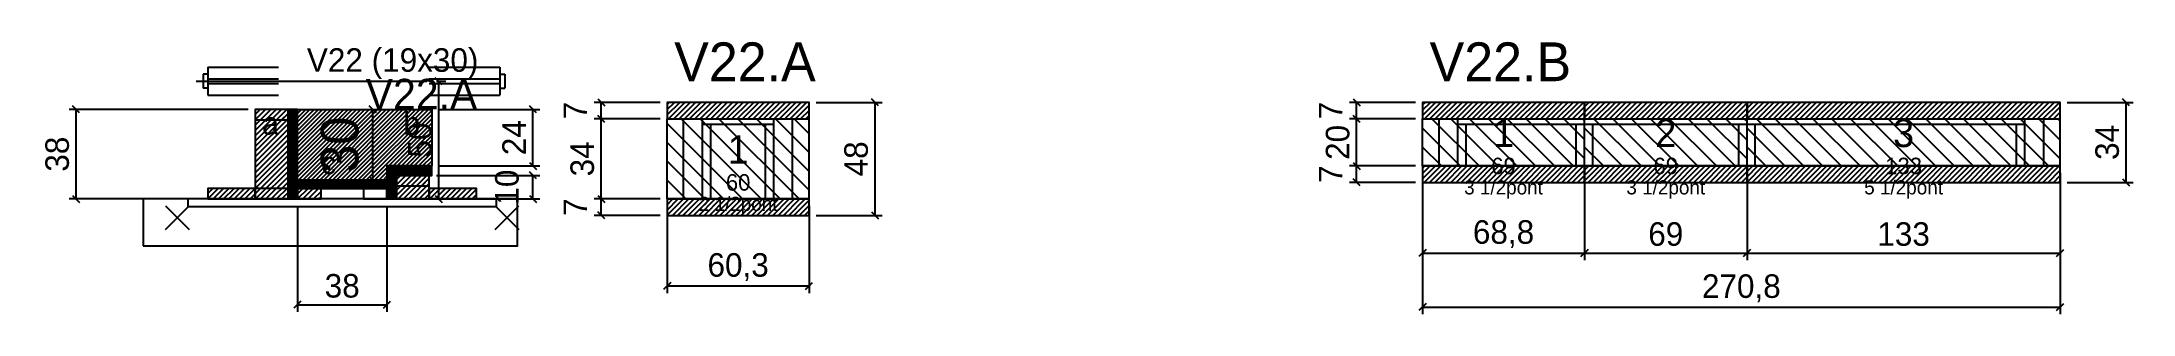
# Model space of a CAD drawing. Extents: x -69 to 820, y -83 to 33.
import ezdxf
from ezdxf.enums import TextEntityAlignment as Align

# ---------------------------------------------------------------- set-up
doc = ezdxf.new("R2010")
doc.units = 0
for name, color, linetype in [('5', 5, 'Continuous'), ('barrote', 126, 'Continuous'), ('CONCRETO', 251, 'Continuous'), ('COTA', 241, 'Continuous'), ('Cota Seção (2x)', 241, 'Continuous'), ('detalhes', 7, 'Continuous'), ('Hachura', 251, 'Continuous'), ('Madeira', 126, 'Continuous'), ('NOMENCLATURA', 7, 'Continuous'), ('Painéis', 200, 'Continuous'), ('presilha', 224, 'Continuous'), ('Reaproveitamento', 30, 'Continuous'), ('SARR_2.2x7', 40, 'Continuous'), ('SARR_3.5x7', 81, 'Continuous'), ('SCO-___-LAJ', 224, 'Continuous'), ('TENSOR', 224, 'Continuous'), ('texto', 7, 'Continuous'), ('Texto Seção', 7, 'Continuous')]:
    doc.layers.add(name, color=color, linetype=linetype)
doc.dimstyles.new('PAINEL', dxfattribs={"dimtxt": 10, "dimasz": 3, "dimexe": 3, "dimexo": 3, "dimgap": 3, "dimtad": 1, "dimblk": 'OBLIQUE', "dimblk1": 'OBLIQUE', "dimcen": 2.5, "dimclrd": 4, "dimclre": 4, "dimclrt": 240, "dimazin": 3, "dimtfac": 1, "dimtmove": 0, "dimatfit": 3})
doc.dimstyles.new('SECAO2X', dxfattribs={"dimtxt": 16, "dimasz": 3, "dimexe": 3, "dimexo": 3, "dimgap": 3, "dimtad": 1, "dimblk": 'OBLIQUE', "dimblk1": 'OBLIQUE', "dimcen": 2.5, "dimclrd": 4, "dimclre": 4, "dimclrt": 240, "dimazin": 3, "dimtfac": 1, "dimtmove": 0, "dimatfit": 3})

# ---------------------------------------------------------------- blocks, each defined once
blk = doc.blocks.new('_OBLIQUE')
at = {"color": 0, "linetype": 'BYBLOCK'}
blk.add_line((-0.5, -0.5), (0.5, 0.5), dxfattribs=at)

msp = doc.modelspace()

# ---------------------------------------------------------------- hatches: boundary and pattern name
at = {"layer": 'COTA'}
h = msp.add_hatch(dxfattribs=at)
h.set_pattern_fill('ANSI31', scale=0.4)
h.paths.add_polyline_path([(40, -26), (40, 4), (97, 4), (97, -20), (78, -20), (78, -26)])
h = msp.add_hatch(dxfattribs=at)
h.set_pattern_fill('ANSI31', scale=0.5)
h.paths.add_polyline_path([(197, 0), (257.3, 0), (257.3, 7), (197, 7)])
h = msp.add_hatch(dxfattribs=at)
h.set_pattern_fill('ANSI31', scale=0.5)
h.paths.add_polyline_path([(517.8, 0), (586.6, 0), (586.6, 7), (517.8, 7)])
h = msp.add_hatch(dxfattribs=at)
h.set_pattern_fill('ANSI31', scale=0.5)
h.paths.add_polyline_path([(586.6, 0), (655.6, 0), (655.6, 7), (586.6, 7)])
h = msp.add_hatch(dxfattribs=at)
h.set_pattern_fill('ANSI31', scale=0.5)
h.paths.add_polyline_path([(655.6, 0), (788.6, 0), (788.6, 7), (655.6, 7)])
h = msp.add_hatch(dxfattribs=at)
h.set_pattern_fill('ANSI31', scale=0.5)
h.paths.add_polyline_path([(517.8, -27), (586.6, -27), (586.6, -20), (517.8, -20)])
h = msp.add_hatch(dxfattribs=at)
h.set_pattern_fill('ANSI31', scale=0.5)
h.paths.add_polyline_path([(586.6, -27), (655.6, -27), (655.6, -20), (586.6, -20)])
h = msp.add_hatch(dxfattribs=at)
h.set_pattern_fill('ANSI31', scale=0.5)
h.paths.add_polyline_path([(655.6, -27), (788.6, -27), (788.6, -20), (655.6, -20)])
h = msp.add_hatch(dxfattribs=at)
h.set_pattern_fill('ANSI31', scale=0.5)
h.paths.add_polyline_path([(197, -41), (257.3, -41), (257.3, -34), (197, -34)])
at = {"layer": 'Hachura'}
h = msp.add_hatch(dxfattribs=at)
h.set_pattern_fill('ANSI31', scale=0.5)
h.paths.add_polyline_path([(22, -34), (36, -34), (36, 4), (22, 4)])
h = msp.add_hatch(dxfattribs=at)
h.set_pattern_fill('ANSI31', scale=0.5)
h.paths.add_polyline_path([(22, -0.4), (36, -0.4), (36, 4), (22, 4)])
h = msp.add_hatch(dxfattribs=at)
h.set_pattern_fill('SOLID')
h.paths.add_polyline_path([(36, -34), (40, -34), (40, 4), (36, 4)])
h = msp.add_hatch(dxfattribs=at)
h.set_pattern_fill('SOLID')
h.paths.add_polyline_path([(40, -29.6), (78, -29.6), (78, -26), (40, -26)])
h = msp.add_hatch(dxfattribs=at)
h.set_pattern_fill('SOLID')
h.paths.add_polyline_path([(78, -24), (97, -24), (97, -20), (78, -20)])
h = msp.add_hatch(dxfattribs=at)
h.set_pattern_fill('SOLID')
h.paths.add_polyline_path([(78, -34), (82, -34), (82, -24), (78, -24)])
h = msp.add_hatch(dxfattribs=at)
h.set_pattern_fill('ANSI31', scale=0.5)
h.paths.add_polyline_path([(82, -34), (96, -34), (96, -24), (82, -24)])
h = msp.add_hatch(dxfattribs=at)
h.set_pattern_fill('ANSI31', scale=0.5)
h.paths.add_polyline_path([(82, -28.4), (96, -28.4), (96, -24), (82, -24)])
h = msp.add_hatch(dxfattribs=at)
h.set_pattern_fill('ANSI31', scale=0.5)
h.paths.add_polyline_path([(2, -34), (22, -34), (22, -29.6), (2, -29.6)])
h = msp.add_hatch(dxfattribs=at)
h.set_pattern_fill('ANSI31', scale=0.5)
h.paths.add_polyline_path([(40, -34), (50, -34), (50, -29.6), (40, -29.6)])
h = msp.add_hatch(dxfattribs=at)
h.set_pattern_fill('ANSI31', scale=0.5)
h.paths.add_polyline_path([(96, -34), (116, -34), (116, -29.6), (96, -29.6)])

# ---------------------------------------------------------------- linework, layer by layer
for p, q in [((0, 19), (0, 13)), ((2, 19), (0, 19)), ((2, 22), (32, 22)), ((2, 22), (2, 10)), ((96, 22), (126, 22)), ((126, 22), (126, 10)), ((126, 19), (128, 19)), ((128, 19), (128, 13)), ((2, 13), (0, 13)), ((2, 17), (32, 17)), ((2, 15), (32, 15)), ((2, 10), (32, 10)), ((96, 17), (126, 17)), ((96, 15), (126, 15)), ((96, 10), (126, 10)), ((126, 13), (128, 13))]:
    msp.add_line(p, q)
at = {"layer": 'barrote'}
msp.add_lwpolyline([(-25.5, -54), (133.5, -54), (133.5, -34), (-25.5, -34)], close=True, dxfattribs=at)
at = {"layer": 'CONCRETO'}
msp.add_lwpolyline([(40, -26), (40, 4), (97, 4), (97, -20), (78, -20), (78, -26)], close=True, dxfattribs=at)
at = {"layer": 'Madeira'}
for points in [[(22, -34), (36, -34), (36, 4), (22, 4)], [(22, -0.4), (36, -0.4), (36, 4), (22, 4)], [(82, -34), (96, -34), (96, -24), (82, -24)], [(82, -28.4), (96, -28.4), (96, -24), (82, -24)], [(2, -34), (22, -34), (22, -29.6), (2, -29.6)], [(22, -34), (36, -34), (36, -29.6), (22, -29.6)], [(40, -34), (50, -34), (50, -29.6), (40, -29.6)], [(68, -34), (78, -34), (78, -29.6), (68, -29.6)], [(96, -34), (116, -34), (116, -29.6), (96, -29.6)]]:
    msp.add_lwpolyline(points, close=True, dxfattribs=at)
at = {"layer": 'Painéis'}
for p, q in [((197, 0), (257.3, 0)), ((197, -34), (197, 0)), ((257.3, -34), (257.3, 0)), ((517.8, 0), (586.6, 0)), ((517.8, -20), (517.8, 0)), ((586.6, -20), (586.6, 0)), ((586.6, -20), (586.6, 0)), ((586.6, 0), (655.6, 0)), ((586.6, -20), (586.6, 0)), ((655.6, -20), (655.6, 0)), ((655.6, -20), (655.6, 0)), ((655.6, 0), (788.6, 0)), ((655.6, -20), (655.6, 0)), ((788.6, -20), (788.6, 0)), ((517.8, -20), (586.6, -20)), ((586.6, -20), (655.6, -20)), ((655.6, -20), (788.6, -20)), ((197, -34), (257.3, -34))]:
    msp.add_line(p, q, dxfattribs=at)
for points in [[(36, -34), (40, -34), (40, 4), (36, 4)], [(40, -29.6), (78, -29.6), (78, -26), (40, -26)], [(78, -24), (97, -24), (97, -20), (78, -20)], [(78, -34), (82, -34), (82, -24), (78, -24)]]:
    msp.add_lwpolyline(points, close=True, dxfattribs=at)
at = {"layer": 'presilha'}
for p, q in [((-16, -47), (-6, -37)), ((-16, -37), (-6, -47)), ((124, -47), (134, -37)), ((124, -37), (134, -47))]:
    msp.add_line(p, q, dxfattribs=at)
at = {"layer": 'Reaproveitamento', "color": 30}
for p, q in [((237, -34), (203, 0)), ((245, -34), (211, 0)), ((253, -34), (219, 0)), ((257.3, -30.3), (227, 0)), ((257.3, -22.3), (235, 0)), ((257.3, -14.3), (243, 0)), ((257.3, -6.3), (251, 0)), ((541.8, -20), (521.8, 0)), ((549.8, -20), (529.8, 0)), ((557.8, -20), (537.8, 0)), ((565.8, -20), (545.8, 0)), ((573.8, -20), (553.8, 0)), ((581.8, -20), (561.8, 0)), ((586.6, -16.8), (569.8, 0)), ((586.6, -8.8), (577.8, 0)), ((586.6, -0.8), (585.8, 0)), ((610.6, -20), (590.6, 0)), ((618.6, -20), (598.6, 0)), ((626.6, -20), (606.6, 0)), ((634.6, -20), (614.6, 0)), ((642.6, -20), (622.6, 0)), ((650.6, -20), (630.6, 0)), ((655.6, -17), (638.6, 0)), ((655.6, -9), (646.6, 0)), ((655.6, -1), (654.6, 0)), ((679.6, -20), (659.6, 0)), ((687.6, -20), (667.6, 0)), ((695.6, -20), (675.6, 0)), ((703.6, -20), (683.6, 0)), ((711.6, -20), (691.6, 0)), ((719.6, -20), (699.6, 0)), ((727.6, -20), (707.6, 0)), ((735.6, -20), (715.6, 0)), ((743.6, -20), (723.6, 0)), ((751.6, -20), (731.6, 0)), ((759.6, -20), (739.6, 0)), ((767.6, -20), (747.6, 0)), ((775.6, -20), (755.6, 0)), ((783.6, -20), (763.6, 0)), ((788.6, -17), (771.6, 0)), ((788.6, -9), (779.6, 0)), ((788.6, -1), (787.6, 0)), ((229, -34), (197, -2)), ((533.8, -20), (517.8, -4)), ((602.6, -20), (586.6, -4)), ((671.6, -20), (655.6, -4)), ((221, -34), (197, -10)), ((525.8, -20), (517.8, -12)), ((594.6, -20), (586.6, -12)), ((663.6, -20), (655.6, -12)), ((213, -34), (197, -18)), ((205, -34), (197, -26)), ((517.8, -20), (517.8, -20)), ((586.6, -20), (586.6, -20)), ((655.6, -20), (655.6, -20)), ((197, -34), (197, -34))]:
    msp.add_line(p, q, dxfattribs=at)
at = {"layer": 'SARR_2.2x7'}
for p, q in [((204, -34), (204, 0)), ((250.3, -34), (250.3, 0)), ((524.8, -20), (524.8, 0)), ((781.6, -20), (781.6, 0)), ((212, -2.2), (242.3, -2.2)), ((532.8, -2.2), (586.6, -2.2)), ((586.6, -2.2), (655.6, -2.2)), ((655.6, -2.2), (773.6, -2.2))]:
    msp.add_line(p, q, dxfattribs=at)
at = {"layer": 'SARR_3.5x7'}
for p, q in [((212, -34), (212, 0)), ((242.3, -34), (242.3, 0)), ((532.8, -20), (532.8, 0)), ((586.6, -20), (586.6, 0)), ((586.6, -20), (586.6, 0)), ((655.6, -20), (655.6, 0)), ((655.6, -20), (655.6, 0)), ((773.6, -20), (773.6, 0)), ((215.5, -34), (215.5, -2.2)), ((238.8, -34), (238.8, -2.2)), ((536.3, -20), (536.3, -2.2)), ((583.1, -20), (583.1, -2.2)), ((590.1, -20), (590.1, -2.2)), ((652.1, -20), (652.1, -2.2)), ((659.1, -20), (659.1, -2.2)), ((770.1, -20), (770.1, -2.2)), ((532.8, -20), (536.3, -20)), ((583.1, -20), (586.6, -20)), ((586.6, -20), (590.1, -20)), ((652.1, -20), (655.6, -20)), ((655.6, -20), (659.1, -20)), ((770.1, -20), (773.6, -20)), ((212, -34), (215.5, -34)), ((238.8, -34), (242.3, -34))]:
    msp.add_line(p, q, dxfattribs=at)
at = {"layer": 'SCO-___-LAJ'}
for points in [[(197, 0), (257.3, 0), (257.3, 7), (197, 7)], [(517.8, 0), (586.6, 0), (586.6, 7), (517.8, 7)], [(586.6, 0), (655.6, 0), (655.6, 7), (586.6, 7)], [(655.6, 0), (788.6, 0), (788.6, 7), (655.6, 7)], [(517.8, -27), (586.6, -27), (586.6, -20), (517.8, -20)], [(586.6, -27), (655.6, -27), (655.6, -20), (586.6, -20)], [(655.6, -27), (788.6, -27), (788.6, -20), (655.6, -20)], [(-6.5, -37.2), (124.5, -37.2), (124.5, -34), (-6.5, -34)], [(197, -41), (257.3, -41), (257.3, -34), (197, -34)]]:
    msp.add_lwpolyline(points, close=True, dxfattribs=at)
at = {"layer": 'TENSOR'}
msp.add_line((-3, 16), (95, 16), dxfattribs=at)

# ---------------------------------------------------------------- texts
at = {"layer": '5'}
for s, height, p in [('1', 12, (552.2, -6)), ('2', 12, (621.1, -6)), ('3', 12, (722.1, -6)), ('1', 12, (227.15, -13)), ('69', 7, (552.2, -20)), ('69', 7, (621.1, -20)), ('133', 7, (722.1, -20)), ('60', 7, (227.15, -27))]:
    msp.add_text(s, height=height, dxfattribs=at).set_placement(p, align=Align.MIDDLE_CENTER)
at = {"layer": 'detalhes'}
for s, p in [('a', (25, -6.7)), ('b', (85, -6.7)), ('c', (50, -23.5))]:
    msp.add_text(s, height=9.6, dxfattribs=at).set_placement(p)
at = {"layer": 'NOMENCLATURA'}
for s, p in [('V22.A', (200, 16)), ('V22.B', (520.8, 16))]:
    msp.add_text(s, height=16.5, dxfattribs=at).set_placement(p)
at = {"layer": 'texto', "char_height": 6, "attachment_point": 5}
for s, insert in [('3 1/2pont', (552.2, -30)), ('3 1/2pont', (621.1, -30)), ('5 1/2pont', (722.1, -30)), ('2 1/2pont', (227.15, -37))]:
    msp.add_mtext(s, dxfattribs=dict(at, insert=insert))
at = {"layer": 'Texto Seção'}
for s, height, p in [('V22 (19x30)', 10, (44, 20)), ('V22.A', 13, (69, 4))]:
    msp.add_text(s, height=height, dxfattribs=at).set_placement(p)

# ---------------------------------------------------------------- dimensions: what is measured, and where the dimension line sits
at = {"layer": 'COTA'}
for base, p1, p2 in [((100, -34), (96, -34), (96, 16)), ((-54, -34), (2, -34), (22, 4)), ((140, -20), (97, -20), (97, 4)), ((169, 0), (197, 0), (197, 7)), ((169, -34), (197, -34), (197, 0)), ((285.3, -41), (257.3, -41), (257.3, 7)), ((489.8, 0), (517.8, 0), (517.8, 7)), ((489.8, -20), (517.8, -20), (517.8, 0)), ((816.6, -27), (788.6, -27), (788.6, 7)), ((140, -34), (96, -34), (96, -24)), ((489.8, -27), (517.8, -27), (517.8, -20)), ((169, -41), (197, -41), (197, -34))]:
    msp.add_linear_dim(base=base, p1=p1, p2=p2, angle=90, dimstyle='PAINEL', dxfattribs=at).render()
for base, p1, p2 in [((517.8, -57), (517.8, -20), (586.6, -20)), ((517.8, -80), (517.8, -20), (788.6, -20)), ((586.6, -57), (586.6, -20), (655.6, -20)), ((655.6, -57), (655.6, -20), (788.6, -20)), ((40, -79), (40, -34), (78, -34)), ((197, -71), (197, -34), (257.3, -34))]:
    msp.add_linear_dim(base=base, p1=p1, p2=p2, dimstyle='PAINEL', dxfattribs=at).render()
at = {"layer": 'Cota Seção (2x)'}
msp.add_linear_dim(base=(72, -26), p1=(40, -26), p2=(40, 4), angle=90, dimstyle='SECAO2X', dxfattribs=at).render()

doc.saveas('drawing.dxf')
